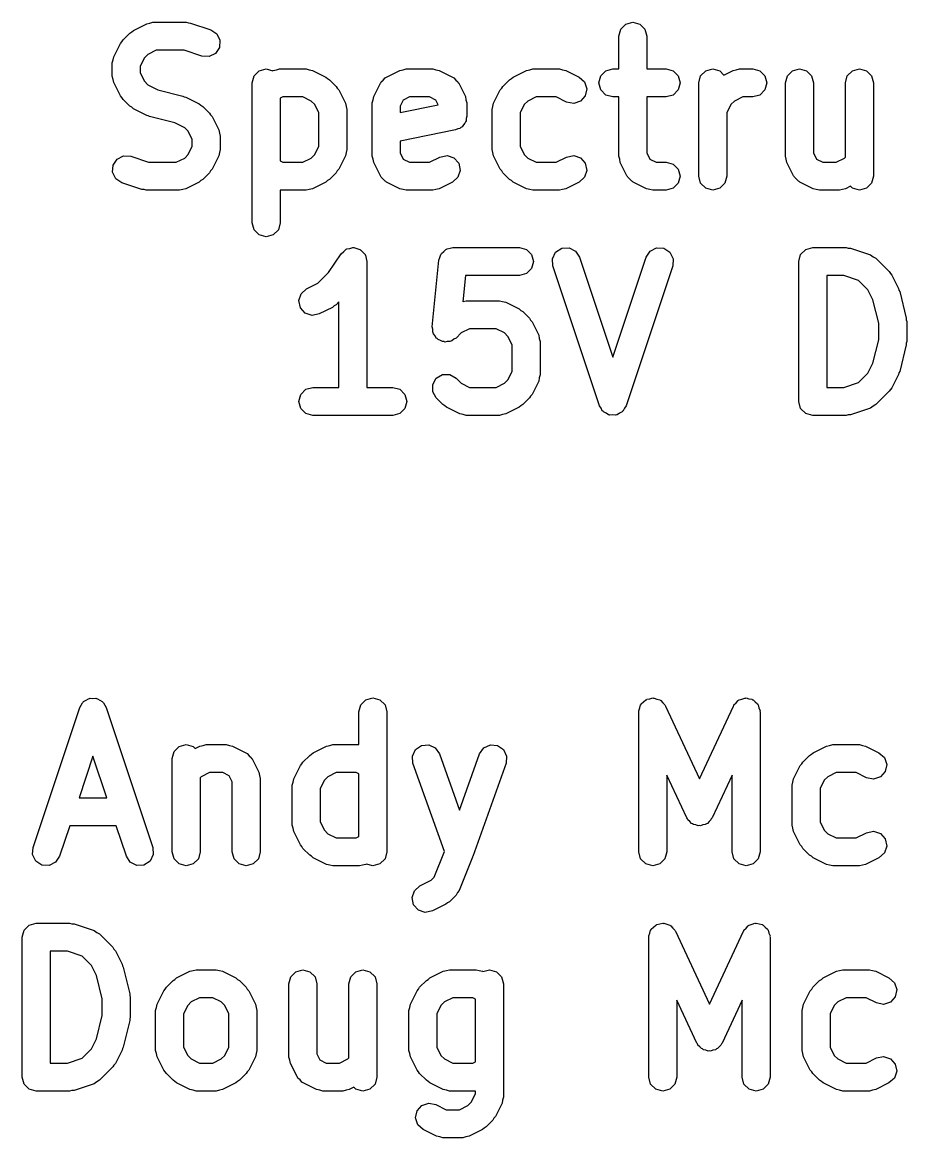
# Model space of a CAD drawing. Extents: x 77.7 to 161.9, y -134 to -51.5.
# Drawn here: x 132.78 to 142.25, y -69.4 to -57.44 of the extents above; entities that cross this region are included whole.
import ezdxf

# ---------------------------------------------------------------- set-up
doc = ezdxf.new("R2010")
doc.units = 0
doc.layers.add('BLACK', color=7, linetype='CONTINUOUS')

msp = doc.modelspace()

# ---------------------------------------------------------------- linework, layer by layer
at = {"layer": 'BLACK', "linetype": 'CONTINUOUS'}
for p, q in [((133.967, -57.5318), (134.11, -57.4604)), ((134.11, -57.4604), (134.144, -57.4535)), ((134.144, -57.4535), (134.177, -57.4446)), ((134.177, -57.4446), (134.534, -57.4446)), ((134.534, -57.4446), (134.557, -57.4508)), ((134.557, -57.4508), (134.581, -57.4523)), ((134.581, -57.4523), (134.796, -57.5237)), ((134.796, -57.5237), (134.861, -57.5665)), ((139.17, -57.5946), (139.19, -57.5196)), ((139.19, -57.5196), (139.245, -57.4647)), ((139.245, -57.4647), (139.32, -57.4446)), ((139.32, -57.4446), (139.395, -57.4647)), ((139.395, -57.4647), (139.45, -57.5196)), ((139.45, -57.5196), (139.47, -57.5946)), ((133.844, -57.6523), (133.857, -57.6314)), ((133.857, -57.6314), (133.928, -57.5599)), ((133.928, -57.5599), (133.949, -57.5479)), ((133.949, -57.5479), (133.967, -57.5318)), ((134.861, -57.5665), (134.895, -57.6359)), ((134.895, -57.6359), (134.891, -57.7134)), ((139.17, -57.9446), (139.17, -57.5946)), ((139.47, -57.5946), (139.47, -57.9446)), ((133.757, -57.8132), (133.828, -57.6703)), ((133.828, -57.6703), (133.844, -57.6523)), ((134.212, -57.7446), (134.123, -57.7893)), ((134.51, -57.7446), (134.212, -57.7446)), ((134.701, -57.8083), (134.51, -57.7446)), ((134.891, -57.7134), (134.848, -57.7782)), ((133.741, -57.8803), (133.75, -57.847)), ((133.741, -58.0231), (133.741, -57.8803)), ((133.75, -57.847), (133.757, -57.8132)), ((134.086, -57.8263), (134.041, -57.9157)), ((134.123, -57.7893), (134.086, -57.8263)), ((134.778, -57.813), (134.701, -57.8083)), ((134.848, -57.7782), (134.778, -57.813)), ((134.041, -57.9157), (134.041, -57.9877)), ((134.041, -57.9877), (134.086, -58.0771)), ((135.261, -58.0196), (135.316, -57.9647)), ((135.316, -57.9647), (135.391, -57.9446)), ((135.391, -57.9446), (135.461, -57.9633)), ((135.461, -57.9633), (135.467, -57.9604)), ((135.467, -57.9604), (135.501, -57.9535)), ((135.501, -57.9535), (135.534, -57.9446)), ((135.534, -57.9446), (135.82, -57.9446)), ((135.82, -57.9446), (135.853, -57.9535)), ((135.853, -57.9535), (135.887, -57.9604)), ((135.887, -57.9604), (136.03, -58.0318)), ((136.681, -58.0318), (136.824, -57.9604)), ((136.824, -57.9604), (136.858, -57.9535)), ((136.858, -57.9535), (136.891, -57.9446)), ((136.891, -57.9446), (137.177, -57.9446)), ((137.177, -57.9446), (137.21, -57.9535)), ((137.21, -57.9535), (137.244, -57.9604)), ((137.244, -57.9604), (137.387, -58.0318)), ((138.038, -58.0318), (138.181, -57.9604)), ((138.181, -57.9604), (138.215, -57.9535)), ((138.215, -57.9535), (138.248, -57.9446)), ((138.248, -57.9446), (138.534, -57.9446)), ((138.534, -57.9446), (138.567, -57.9535)), ((138.567, -57.9535), (138.601, -57.9604)), ((138.601, -57.9604), (138.744, -58.0318)), ((138.976, -58.0196), (139.03, -57.9647)), ((139.03, -57.9647), (139.105, -57.9446)), ((139.105, -57.9446), (139.17, -57.9446)), ((139.47, -57.9446), (139.677, -57.9446)), ((139.677, -57.9446), (139.752, -57.9647)), ((139.752, -57.9647), (139.807, -58.0196)), ((140.047, -58.0196), (140.102, -57.9647)), ((140.102, -57.9647), (140.177, -57.9446)), ((140.177, -57.9446), (140.252, -57.9647)), ((140.252, -57.9647), (140.297, -58.0097)), ((140.297, -58.0097), (140.395, -57.9604)), ((140.395, -57.9604), (140.429, -57.9535)), ((140.429, -57.9535), (140.463, -57.9446)), ((140.463, -57.9446), (140.605, -57.9446)), ((140.605, -57.9446), (140.68, -57.9647)), ((140.68, -57.9647), (140.735, -58.0196)), ((140.976, -58.0196), (141.03, -57.9647)), ((141.03, -57.9647), (141.105, -57.9446)), ((141.105, -57.9446), (141.18, -57.9647)), ((141.18, -57.9647), (141.235, -58.0196)), ((141.618, -58.0196), (141.673, -57.9647)), ((141.673, -57.9647), (141.748, -57.9446)), ((141.748, -57.9446), (141.823, -57.9647)), ((141.823, -57.9647), (141.878, -58.0196)), ((133.75, -58.0564), (133.741, -58.0231)), ((133.757, -58.0902), (133.75, -58.0564)), ((133.828, -58.2331), (133.757, -58.0902)), ((134.086, -58.0771), (134.123, -58.1141)), ((134.123, -58.1141), (134.229, -58.1673)), ((135.241, -58.0946), (135.261, -58.0196)), ((135.241, -59.5946), (135.241, -58.0946)), ((136.03, -58.0318), (136.048, -58.0479)), ((136.048, -58.0479), (136.069, -58.0599)), ((136.069, -58.0599), (136.14, -58.1314)), ((136.543, -58.2418), (136.614, -58.0989)), ((136.614, -58.0989), (136.62, -58.0921)), ((136.62, -58.0921), (136.623, -58.0834)), ((136.623, -58.0834), (136.646, -58.0634)), ((136.646, -58.0634), (136.666, -58.0408)), ((136.666, -58.0408), (136.674, -58.0379)), ((136.674, -58.0379), (136.681, -58.0318)), ((137.387, -58.0318), (137.394, -58.0379)), ((137.394, -58.0379), (137.402, -58.0408)), ((137.402, -58.0408), (137.422, -58.0634)), ((137.422, -58.0634), (137.445, -58.0834)), ((137.445, -58.0834), (137.448, -58.0921)), ((137.448, -58.0921), (137.454, -58.0989)), ((137.454, -58.0989), (137.525, -58.2418)), ((137.928, -58.1314), (137.999, -58.0599)), ((137.999, -58.0599), (138.02, -58.0479)), ((138.02, -58.0479), (138.038, -58.0318)), ((138.744, -58.0318), (138.802, -58.0834)), ((138.802, -58.0834), (138.827, -58.157)), ((138.955, -58.0946), (138.976, -58.0196)), ((138.976, -58.1696), (138.955, -58.0946)), ((139.807, -58.0196), (139.827, -58.0946)), ((139.827, -58.0946), (139.807, -58.1696)), ((140.027, -58.0946), (140.047, -58.0196)), ((140.027, -59.0946), (140.027, -58.0946)), ((140.735, -58.0196), (140.755, -58.0946)), ((140.755, -58.0946), (140.735, -58.1696)), ((140.955, -58.0946), (140.976, -58.0196)), ((140.955, -58.8803), (140.955, -58.0946)), ((141.235, -58.0196), (141.255, -58.0946)), ((141.255, -58.0946), (141.255, -58.8449)), ((141.598, -58.0946), (141.618, -58.0196)), ((141.598, -58.8896), (141.598, -58.0946)), ((141.878, -58.0196), (141.898, -58.0946)), ((141.898, -58.0946), (141.898, -59.0946)), ((133.844, -58.2512), (133.828, -58.2331)), ((134.229, -58.1673), (134.499, -58.2348)), ((134.499, -58.2348), (134.513, -58.2428)), ((134.513, -58.2428), (134.53, -58.2461)), ((135.569, -58.2446), (135.541, -58.2587)), ((135.784, -58.2446), (135.569, -58.2446)), ((135.874, -58.2893), (135.784, -58.2446)), ((136.14, -58.1314), (136.152, -58.1523)), ((136.152, -58.1523), (136.168, -58.1703)), ((136.168, -58.1703), (136.24, -58.3132)), ((136.536, -58.2756), (136.543, -58.2418)), ((136.927, -58.2446), (136.86, -58.2778)), ((137.141, -58.2446), (136.927, -58.2446)), ((137.208, -58.2778), (137.141, -58.2446)), ((137.525, -58.2418), (137.532, -58.2756)), ((137.828, -58.3132), (137.9, -58.1703)), ((137.9, -58.1703), (137.916, -58.1523)), ((137.916, -58.1523), (137.928, -58.1314)), ((138.284, -58.2446), (138.194, -58.2893)), ((138.499, -58.2446), (138.284, -58.2446)), ((138.61, -58.3002), (138.499, -58.2446)), ((138.811, -58.2331), (138.76, -58.2912)), ((138.827, -58.157), (138.811, -58.2331)), ((139.03, -58.2245), (138.976, -58.1696)), ((139.105, -58.2446), (139.03, -58.2245)), ((139.17, -58.2446), (139.105, -58.2446)), ((139.17, -58.8803), (139.17, -58.2446)), ((139.677, -58.2446), (139.47, -58.2446)), ((139.47, -58.2446), (139.47, -58.8449)), ((139.752, -58.2245), (139.677, -58.2446)), ((139.807, -58.1696), (139.752, -58.2245)), ((140.498, -58.2446), (140.409, -58.2893)), ((140.605, -58.2446), (140.498, -58.2446)), ((140.68, -58.2245), (140.605, -58.2446)), ((140.735, -58.1696), (140.68, -58.2245)), ((133.857, -58.2721), (133.844, -58.2512)), ((133.928, -58.3435), (133.857, -58.2721)), ((133.949, -58.3556), (133.928, -58.3435)), ((133.967, -58.3716), (133.949, -58.3556)), ((134.53, -58.2461), (134.673, -58.3175)), ((134.673, -58.3175), (134.691, -58.3336)), ((134.691, -58.3336), (134.711, -58.3456)), ((134.711, -58.3456), (134.783, -58.4171)), ((135.541, -58.2587), (135.541, -58.9304)), ((135.911, -58.3263), (135.874, -58.2893)), ((135.955, -58.4157), (135.911, -58.3263)), ((136.24, -58.3132), (136.247, -58.347)), ((136.247, -58.347), (136.255, -58.3803)), ((136.527, -58.3089), (136.536, -58.2756)), ((136.527, -58.8803), (136.527, -58.3089)), ((136.86, -58.2778), (136.827, -58.3443)), ((136.827, -58.4116), (137.234, -58.3302)), ((136.827, -58.3443), (136.827, -58.4116)), ((137.234, -58.3302), (137.208, -58.2778)), ((137.532, -58.2756), (137.541, -58.3089)), ((137.541, -58.3089), (137.541, -58.4517)), ((137.813, -58.3803), (137.821, -58.347)), ((137.821, -58.347), (137.828, -58.3132)), ((138.157, -58.3263), (138.113, -58.4157)), ((138.194, -58.2893), (138.157, -58.3263)), ((138.686, -58.3157), (138.61, -58.3002)), ((138.76, -58.2912), (138.686, -58.3157)), ((140.372, -58.3263), (140.327, -58.4157)), ((140.409, -58.2893), (140.372, -58.3263)), ((134.11, -58.443), (133.967, -58.3716)), ((134.126, -58.4463), (134.11, -58.443)), ((134.14, -58.4544), (134.126, -58.4463)), ((134.41, -58.5218), (134.14, -58.4544)), ((134.783, -58.4171), (134.795, -58.438)), ((134.795, -58.438), (134.811, -58.4561)), ((134.811, -58.4561), (134.882, -58.5989)), ((135.955, -58.7734), (135.955, -58.4157)), ((136.255, -58.3803), (136.255, -58.8089)), ((137.535, -58.4754), (137.533, -58.4998)), ((137.541, -58.4517), (137.535, -58.4754)), ((137.813, -58.8089), (137.813, -58.3803)), ((138.113, -58.4157), (138.113, -58.7734)), ((140.327, -58.4157), (140.327, -59.0946)), ((134.517, -58.575), (134.41, -58.5218)), ((134.554, -58.612), (134.517, -58.575)), ((134.882, -58.5989), (134.889, -58.6327)), ((137.421, -58.5988), (136.827, -58.7175)), ((137.443, -58.588), (137.421, -58.5988)), ((137.466, -58.5816), (137.443, -58.588)), ((137.477, -58.571), (137.466, -58.5816)), ((137.49, -58.5644), (137.477, -58.571)), ((137.504, -58.544), (137.49, -58.5644)), ((137.521, -58.5267), (137.504, -58.544)), ((137.525, -58.5122), (137.521, -58.5267)), ((137.533, -58.4998), (137.525, -58.5122)), ((134.598, -58.7014), (134.554, -58.612)), ((134.598, -58.7734), (134.598, -58.7014)), ((134.889, -58.6327), (134.898, -58.666)), ((134.898, -58.666), (134.898, -58.8089)), ((136.827, -58.7175), (136.827, -58.8449)), ((134.554, -58.8629), (134.598, -58.7734)), ((134.889, -58.8422), (134.882, -58.8759)), ((134.898, -58.8089), (134.889, -58.8422)), ((135.911, -58.8629), (135.955, -58.7734)), ((136.247, -58.8422), (136.24, -58.8759)), ((136.255, -58.8089), (136.247, -58.8422)), ((137.821, -58.8422), (137.813, -58.8089)), ((137.828, -58.8759), (137.821, -58.8422)), ((138.113, -58.7734), (138.157, -58.8629)), ((133.749, -58.9757), (133.792, -58.9109)), ((133.792, -58.9109), (133.861, -58.8762)), ((133.861, -58.8762), (133.939, -58.8808)), ((133.939, -58.8808), (134.13, -58.9446)), ((134.13, -58.9446), (134.427, -58.9446)), ((134.427, -58.9446), (134.517, -58.8999)), ((134.517, -58.8999), (134.554, -58.8629)), ((134.882, -58.8759), (134.811, -59.0188)), ((135.541, -58.9304), (135.569, -58.9446)), ((135.569, -58.9446), (135.784, -58.9446)), ((135.784, -58.9446), (135.874, -58.8999)), ((135.874, -58.8999), (135.911, -58.8629)), ((136.24, -58.8759), (136.168, -59.0188)), ((136.536, -58.9136), (136.527, -58.8803)), ((136.543, -58.9474), (136.536, -58.9136)), ((136.614, -59.0902), (136.543, -58.9474)), ((136.827, -58.8449), (136.86, -58.9113)), ((136.86, -58.9113), (136.927, -58.9446)), ((136.927, -58.9446), (137.141, -58.9446)), ((137.141, -58.9446), (137.253, -58.889)), ((137.253, -58.889), (137.329, -58.8734)), ((137.329, -58.8734), (137.402, -58.898)), ((137.402, -58.898), (137.454, -58.9561)), ((137.454, -58.9561), (137.469, -59.0321)), ((137.9, -59.0188), (137.828, -58.8759)), ((138.157, -58.8629), (138.194, -58.8999)), ((138.194, -58.8999), (138.284, -58.9446)), ((138.284, -58.9446), (138.499, -58.9446)), ((138.499, -58.9446), (138.61, -58.889)), ((138.61, -58.889), (138.686, -58.8734)), ((138.686, -58.8734), (138.76, -58.898)), ((138.76, -58.898), (138.811, -58.9561)), ((138.811, -58.9561), (138.827, -59.0321)), ((139.179, -58.9136), (139.17, -58.8803)), ((139.186, -58.9474), (139.179, -58.9136)), ((139.257, -59.0902), (139.186, -58.9474)), ((139.47, -58.8449), (139.503, -58.9113)), ((139.503, -58.9113), (139.569, -58.9446)), ((139.569, -58.9446), (139.677, -58.9446)), ((139.677, -58.9446), (139.752, -58.9647)), ((140.964, -58.9136), (140.955, -58.8803)), ((140.971, -58.9474), (140.964, -58.9136)), ((141.043, -59.0902), (140.971, -58.9474)), ((141.255, -58.8449), (141.289, -58.9113)), ((141.289, -58.9113), (141.355, -58.9446)), ((141.355, -58.9446), (141.499, -58.9446)), ((141.499, -58.9446), (141.588, -58.8999)), ((141.588, -58.8999), (141.598, -58.8896)), ((133.744, -59.0532), (133.749, -58.9757)), ((133.779, -59.1227), (133.744, -59.0532)), ((134.783, -59.0578), (134.711, -59.1292)), ((134.795, -59.0369), (134.783, -59.0578)), ((134.811, -59.0188), (134.795, -59.0369)), ((136.14, -59.0578), (136.069, -59.1292)), ((136.152, -59.0369), (136.14, -59.0578)), ((136.168, -59.0188), (136.152, -59.0369)), ((137.469, -59.0321), (137.445, -59.1058)), ((137.916, -59.0369), (137.9, -59.0188)), ((137.928, -59.0578), (137.916, -59.0369)), ((137.999, -59.1292), (137.928, -59.0578)), ((138.827, -59.0321), (138.802, -59.1058)), ((139.752, -58.9647), (139.807, -59.0196)), ((139.807, -59.0196), (139.827, -59.0946)), ((133.844, -59.1654), (133.779, -59.1227)), ((134.058, -59.2369), (133.844, -59.1654)), ((134.673, -59.1573), (134.53, -59.2287)), ((134.691, -59.1413), (134.673, -59.1573)), ((134.711, -59.1292), (134.691, -59.1413)), ((136.03, -59.1573), (135.887, -59.2287)), ((136.048, -59.1413), (136.03, -59.1573)), ((136.069, -59.1292), (136.048, -59.1413)), ((136.62, -59.0971), (136.614, -59.0902)), ((136.623, -59.1058), (136.62, -59.0971)), ((136.646, -59.1258), (136.623, -59.1058)), ((136.666, -59.1483), (136.646, -59.1258)), ((136.674, -59.1512), (136.666, -59.1483)), ((136.681, -59.1573), (136.674, -59.1512)), ((136.824, -59.2287), (136.681, -59.1573)), ((137.387, -59.1573), (137.244, -59.2287)), ((137.445, -59.1058), (137.387, -59.1573)), ((138.02, -59.1413), (137.999, -59.1292)), ((138.038, -59.1573), (138.02, -59.1413)), ((138.181, -59.2287), (138.038, -59.1573)), ((138.744, -59.1573), (138.601, -59.2287)), ((138.802, -59.1058), (138.744, -59.1573)), ((139.263, -59.0971), (139.257, -59.0902)), ((139.266, -59.1058), (139.263, -59.0971)), ((139.289, -59.1258), (139.266, -59.1058)), ((139.308, -59.1483), (139.289, -59.1258)), ((139.317, -59.1512), (139.308, -59.1483)), ((139.324, -59.1573), (139.317, -59.1512)), ((139.467, -59.2287), (139.324, -59.1573)), ((139.807, -59.1696), (139.752, -59.2245)), ((139.827, -59.0946), (139.807, -59.1696)), ((140.047, -59.1696), (140.027, -59.0946)), ((140.102, -59.2245), (140.047, -59.1696)), ((140.307, -59.1696), (140.252, -59.2245)), ((140.327, -59.0946), (140.307, -59.1696)), ((141.049, -59.0971), (141.043, -59.0902)), ((141.052, -59.1058), (141.049, -59.0971)), ((141.074, -59.1258), (141.052, -59.1058)), ((141.094, -59.1483), (141.074, -59.1258)), ((141.103, -59.1512), (141.094, -59.1483)), ((141.11, -59.1573), (141.103, -59.1512)), ((141.253, -59.2287), (141.11, -59.1573)), ((141.878, -59.1696), (141.823, -59.2245)), ((141.898, -59.0946), (141.878, -59.1696)), ((134.082, -59.2383), (134.058, -59.2369)), ((134.105, -59.2446), (134.082, -59.2383)), ((134.463, -59.2446), (134.105, -59.2446)), ((134.496, -59.2356), (134.463, -59.2446)), ((134.53, -59.2287), (134.496, -59.2356)), ((135.82, -59.2446), (135.541, -59.2446)), ((135.541, -59.2446), (135.541, -59.5946)), ((135.853, -59.2356), (135.82, -59.2446)), ((135.887, -59.2287), (135.853, -59.2356)), ((136.858, -59.2356), (136.824, -59.2287)), ((136.891, -59.2446), (136.858, -59.2356)), ((137.177, -59.2446), (136.891, -59.2446)), ((137.21, -59.2356), (137.177, -59.2446)), ((137.244, -59.2287), (137.21, -59.2356)), ((138.215, -59.2356), (138.181, -59.2287)), ((138.248, -59.2446), (138.215, -59.2356)), ((138.534, -59.2446), (138.248, -59.2446)), ((138.567, -59.2356), (138.534, -59.2446)), ((138.601, -59.2287), (138.567, -59.2356)), ((139.501, -59.2356), (139.467, -59.2287)), ((139.534, -59.2446), (139.501, -59.2356)), ((139.677, -59.2446), (139.534, -59.2446)), ((139.752, -59.2245), (139.677, -59.2446)), ((140.177, -59.2446), (140.102, -59.2245)), ((140.252, -59.2245), (140.177, -59.2446)), ((141.286, -59.2356), (141.253, -59.2287)), ((141.32, -59.2446), (141.286, -59.2356)), ((141.534, -59.2446), (141.32, -59.2446)), ((141.567, -59.2356), (141.534, -59.2446)), ((141.601, -59.2287), (141.567, -59.2356)), ((141.652, -59.2032), (141.601, -59.2287)), ((141.673, -59.2245), (141.652, -59.2032)), ((141.748, -59.2446), (141.673, -59.2245)), ((141.823, -59.2245), (141.748, -59.2446)), ((135.261, -59.6696), (135.241, -59.5946)), ((135.316, -59.7245), (135.261, -59.6696)), ((135.521, -59.6696), (135.466, -59.7245)), ((135.541, -59.5946), (135.521, -59.6696)), ((135.391, -59.7446), (135.316, -59.7245)), ((135.466, -59.7245), (135.391, -59.7446)), ((136.195, -59.9264), (136.221, -59.9038)), ((136.221, -59.9038), (136.245, -59.8797)), ((136.245, -59.8797), (136.25, -59.8784)), ((136.25, -59.8784), (136.253, -59.8751)), ((136.253, -59.8751), (136.287, -59.8684)), ((136.287, -59.8684), (136.32, -59.8596)), ((136.32, -59.8596), (136.325, -59.8609)), ((136.325, -59.8609), (136.329, -59.8599)), ((136.329, -59.8599), (136.362, -59.8708)), ((136.362, -59.8708), (136.395, -59.8797)), ((136.395, -59.8797), (136.398, -59.8832)), ((136.398, -59.8832), (136.403, -59.8848)), ((136.403, -59.8848), (136.425, -59.9104)), ((136.425, -59.9104), (136.45, -59.9346)), ((137.269, -59.922), (137.294, -59.902)), ((137.294, -59.902), (137.316, -59.8797)), ((137.316, -59.8797), (137.324, -59.8777)), ((137.324, -59.8777), (137.329, -59.8728)), ((137.329, -59.8728), (137.361, -59.8677)), ((137.361, -59.8677), (137.391, -59.8596)), ((137.391, -59.8596), (138.105, -59.8596)), ((138.105, -59.8596), (138.18, -59.8797)), ((138.18, -59.8797), (138.235, -59.9346)), ((138.458, -59.9795), (138.493, -59.91)), ((138.493, -59.91), (138.558, -59.8673)), ((138.558, -59.8673), (138.636, -59.8626)), ((138.636, -59.8626), (138.705, -59.8973)), ((138.705, -59.8973), (138.748, -59.9621)), ((139.463, -59.9621), (139.506, -59.8973)), ((139.506, -59.8973), (139.575, -59.8626)), ((139.575, -59.8626), (139.653, -59.8673)), ((139.653, -59.8673), (139.718, -59.91)), ((139.718, -59.91), (139.752, -59.9795)), ((141.118, -59.9346), (141.173, -59.8797)), ((141.173, -59.8797), (141.248, -59.8596)), ((141.248, -59.8596), (141.605, -59.8596)), ((141.605, -59.8596), (141.629, -59.8658)), ((141.629, -59.8658), (141.653, -59.8673)), ((141.653, -59.8673), (141.867, -59.9387)), ((136.06, -60.1283), (136.195, -59.9264)), ((136.45, -59.9346), (136.451, -59.9394)), ((136.451, -59.9394), (136.454, -59.9431)), ((136.454, -59.9431), (136.461, -59.9766)), ((136.461, -59.9766), (136.47, -60.0096)), ((136.47, -60.0096), (136.47, -61.3596)), ((137.17, -60.7089), (137.242, -59.9946)), ((137.242, -59.9946), (137.253, -59.9651)), ((137.253, -59.9651), (137.261, -59.9346)), ((137.261, -59.9346), (137.267, -59.9292)), ((137.267, -59.9292), (137.269, -59.922)), ((138.235, -59.9346), (138.255, -60.0096)), ((138.255, -60.0096), (138.235, -60.0846)), ((138.463, -60.057), (138.458, -59.9795)), ((138.748, -59.9621), (139.105, -61.0352)), ((139.105, -61.0352), (139.463, -59.9621)), ((139.752, -59.9795), (139.748, -60.057)), ((141.098, -60.0096), (141.118, -59.9346)), ((141.098, -61.5096), (141.098, -60.0096)), ((141.867, -59.9387), (141.896, -59.9577)), ((141.896, -59.9577), (141.926, -59.9749)), ((141.926, -59.9749), (142.069, -60.1178)), ((135.945, -60.2434), (136.06, -60.1283)), ((138.18, -60.1395), (138.105, -60.1596)), ((138.235, -60.0846), (138.18, -60.1395)), ((138.963, -61.557), (138.463, -60.057)), ((139.748, -60.057), (139.248, -61.557)), ((142.069, -60.1178), (142.081, -60.1387)), ((142.081, -60.1387), (142.097, -60.1568)), ((142.097, -60.1568), (142.168, -60.2996)), ((135.824, -60.304), (135.945, -60.2434)), ((137.527, -60.1596), (137.499, -60.4403)), ((138.105, -60.1596), (137.527, -60.1596)), ((141.398, -60.1596), (141.398, -61.3596)), ((141.581, -60.1596), (141.398, -60.1596)), ((141.739, -60.2121), (141.581, -60.1596)), ((141.839, -60.3127), (141.739, -60.2121)), ((135.741, -60.4292), (135.766, -60.3555)), ((135.766, -60.3555), (135.824, -60.304)), ((141.892, -60.4191), (141.839, -60.3127)), ((142.168, -60.2996), (142.171, -60.3159)), ((142.171, -60.3159), (142.18, -60.3303)), ((142.18, -60.3303), (142.251, -60.616)), ((135.757, -60.5052), (135.741, -60.4292)), ((135.808, -60.5633), (135.757, -60.5052)), ((136.101, -60.5009), (135.958, -60.5723)), ((136.119, -60.4849), (136.101, -60.5009)), ((136.14, -60.4728), (136.119, -60.4849)), ((136.17, -60.4431), (136.14, -60.4728)), ((136.17, -61.3596), (136.17, -60.4431)), ((137.499, -60.4403), (137.501, -60.4399)), ((137.501, -60.4399), (137.534, -60.431)), ((137.534, -60.431), (137.891, -60.431)), ((137.891, -60.431), (137.924, -60.4399)), ((137.924, -60.4399), (137.958, -60.4468)), ((137.958, -60.4468), (138.101, -60.5183)), ((141.955, -60.6709), (141.892, -60.4191)), ((135.882, -60.5879), (135.808, -60.5633)), ((135.958, -60.5723), (135.882, -60.5879)), ((138.101, -60.5183), (138.119, -60.5343)), ((138.119, -60.5343), (138.14, -60.5464)), ((138.14, -60.5464), (138.211, -60.6178)), ((138.211, -60.6178), (138.224, -60.6387)), ((142.251, -60.616), (142.251, -60.6345)), ((142.251, -60.6345), (142.255, -60.6524)), ((137.175, -60.7356), (137.17, -60.7089)), ((137.175, -60.7627), (137.175, -60.7356)), ((137.569, -60.731), (137.48, -60.7757)), ((137.856, -60.731), (137.569, -60.731)), ((137.945, -60.7757), (137.856, -60.731)), ((138.224, -60.6387), (138.24, -60.6568)), ((138.24, -60.6568), (138.311, -60.7996)), ((141.955, -60.8483), (141.955, -60.6709)), ((142.255, -60.6524), (142.255, -60.8667)), ((137.181, -60.7734), (137.175, -60.7627)), ((137.183, -60.7856), (137.181, -60.7734)), ((137.2, -60.8065), (137.183, -60.7856)), ((137.214, -60.8299), (137.2, -60.8065)), ((137.224, -60.8361), (137.214, -60.8299)), ((137.232, -60.8457), (137.224, -60.8361)), ((137.257, -60.8552), (137.232, -60.8457)), ((137.281, -60.8687), (137.257, -60.8552)), ((137.293, -60.8687), (137.281, -60.8687)), ((137.305, -60.8731), (137.293, -60.8687)), ((137.331, -60.8687), (137.305, -60.8731)), ((137.359, -60.8687), (137.331, -60.8687)), ((137.369, -60.8626), (137.359, -60.8687)), ((137.381, -60.8606), (137.369, -60.8626)), ((137.402, -60.8434), (137.381, -60.8606)), ((137.426, -60.8299), (137.402, -60.8434)), ((137.48, -60.7757), (137.426, -60.8299)), ((137.982, -60.8127), (137.945, -60.7757)), ((138.027, -60.9021), (137.982, -60.8127)), ((138.311, -60.7996), (138.318, -60.8334)), ((138.318, -60.8334), (138.327, -60.8667)), ((138.327, -60.8667), (138.327, -61.2239)), ((141.892, -61.1001), (141.955, -60.8483)), ((142.255, -60.8667), (142.251, -60.8846)), ((138.027, -61.1884), (138.027, -60.9021)), ((142.251, -60.9031), (142.18, -61.1888)), ((142.251, -60.8846), (142.251, -60.9031)), ((141.839, -61.2064), (141.892, -61.1001)), ((137.214, -61.2606), (137.281, -61.2218)), ((137.281, -61.2218), (137.359, -61.2218)), ((137.359, -61.2218), (137.426, -61.2606)), ((137.982, -61.2779), (138.027, -61.1884)), ((138.327, -61.2239), (138.318, -61.2572)), ((141.739, -61.307), (141.839, -61.2064)), ((142.168, -61.2195), (142.097, -61.3624)), ((142.171, -61.2033), (142.168, -61.2195)), ((142.18, -61.1888), (142.171, -61.2033)), ((137.175, -61.3279), (137.214, -61.2606)), ((137.175, -61.4055), (137.175, -61.3279)), ((137.426, -61.2606), (137.48, -61.3149)), ((137.48, -61.3149), (137.569, -61.3596)), ((137.856, -61.3596), (137.945, -61.3149)), ((137.945, -61.3149), (137.982, -61.2779)), ((138.311, -61.2909), (138.24, -61.4338)), ((138.318, -61.2572), (138.311, -61.2909)), ((141.581, -61.3596), (141.739, -61.307)), ((135.741, -61.5096), (135.761, -61.4346)), ((135.761, -61.4346), (135.816, -61.3797)), ((135.816, -61.3797), (135.891, -61.3596)), ((135.891, -61.3596), (136.17, -61.3596)), ((136.47, -61.3596), (136.748, -61.3596)), ((136.748, -61.3596), (136.823, -61.3797)), ((136.823, -61.3797), (136.878, -61.4346)), ((136.878, -61.4346), (136.898, -61.5096)), ((137.214, -61.4728), (137.175, -61.4055)), ((137.285, -61.5442), (137.214, -61.4728)), ((137.569, -61.3596), (137.856, -61.3596)), ((138.211, -61.4728), (138.14, -61.5442)), ((138.224, -61.4519), (138.211, -61.4728)), ((138.24, -61.4338), (138.224, -61.4519)), ((141.398, -61.3596), (141.581, -61.3596)), ((142.069, -61.4014), (141.926, -61.5442)), ((142.081, -61.3804), (142.069, -61.4014)), ((142.097, -61.3624), (142.081, -61.3804)), ((135.761, -61.5846), (135.741, -61.5096)), ((135.816, -61.6395), (135.761, -61.5846)), ((136.878, -61.5846), (136.823, -61.6395)), ((136.898, -61.5096), (136.878, -61.5846)), ((137.306, -61.5563), (137.285, -61.5442)), ((137.324, -61.5723), (137.306, -61.5563)), ((137.467, -61.6437), (137.324, -61.5723)), ((138.101, -61.5723), (137.958, -61.6437)), ((138.119, -61.5563), (138.101, -61.5723)), ((138.14, -61.5442), (138.119, -61.5563)), ((138.98, -61.5821), (138.963, -61.557)), ((138.993, -61.6091), (138.98, -61.5821)), ((139.231, -61.5821), (139.218, -61.6091)), ((139.248, -61.557), (139.231, -61.5821)), ((141.118, -61.5846), (141.098, -61.5096)), ((141.173, -61.6395), (141.118, -61.5846)), ((141.867, -61.5804), (141.653, -61.6519)), ((141.896, -61.5614), (141.867, -61.5804)), ((141.926, -61.5442), (141.896, -61.5614)), ((135.891, -61.6596), (135.816, -61.6395)), ((136.748, -61.6596), (135.891, -61.6596)), ((136.823, -61.6395), (136.748, -61.6596)), ((137.501, -61.6506), (137.467, -61.6437)), ((137.534, -61.6596), (137.501, -61.6506)), ((137.891, -61.6596), (137.534, -61.6596)), ((137.924, -61.6506), (137.891, -61.6596)), ((137.958, -61.6437), (137.924, -61.6506)), ((139.001, -61.6141), (138.993, -61.6091)), ((139.006, -61.6218), (139.001, -61.6141)), ((139.033, -61.6353), (139.006, -61.6218)), ((139.058, -61.6519), (139.033, -61.6353)), ((139.067, -61.6524), (139.058, -61.6519)), ((139.075, -61.6565), (139.067, -61.6524)), ((139.105, -61.6547), (139.075, -61.6565)), ((139.136, -61.6565), (139.105, -61.6547)), ((139.144, -61.6524), (139.136, -61.6565)), ((139.153, -61.6519), (139.144, -61.6524)), ((139.178, -61.6353), (139.153, -61.6519)), ((139.205, -61.6218), (139.178, -61.6353)), ((139.21, -61.6141), (139.205, -61.6218)), ((139.218, -61.6091), (139.21, -61.6141)), ((141.248, -61.6596), (141.173, -61.6395)), ((141.605, -61.6596), (141.248, -61.6596)), ((141.629, -61.6533), (141.605, -61.6596)), ((141.653, -61.6519), (141.629, -61.6533)), ((133.461, -64.7139), (133.487, -64.6973)), ((133.487, -64.6973), (133.496, -64.6967)), ((133.496, -64.6967), (133.504, -64.6926)), ((133.504, -64.6926), (133.534, -64.6944)), ((133.534, -64.6944), (133.564, -64.6926)), ((133.564, -64.6926), (133.572, -64.6967)), ((133.572, -64.6967), (133.581, -64.6973)), ((133.581, -64.6973), (133.607, -64.7139)), ((136.459, -64.7097), (136.534, -64.6896)), ((136.534, -64.6896), (136.609, -64.7097)), ((139.465, -64.7079), (139.471, -64.7036)), ((139.471, -64.7036), (139.503, -64.698)), ((139.503, -64.698), (139.534, -64.6896)), ((139.534, -64.6896), (139.54, -64.6913)), ((139.54, -64.6913), (139.547, -64.6901)), ((139.547, -64.6901), (139.578, -64.7013)), ((139.578, -64.7013), (139.609, -64.7097)), ((140.459, -64.7097), (140.49, -64.7013)), ((140.49, -64.7013), (140.521, -64.6901)), ((140.521, -64.6901), (140.528, -64.6913)), ((140.528, -64.6913), (140.534, -64.6896)), ((140.534, -64.6896), (140.565, -64.698)), ((140.565, -64.698), (140.597, -64.7036)), ((140.597, -64.7036), (140.603, -64.7079)), ((132.892, -66.2921), (133.392, -64.7921)), ((133.392, -64.7921), (133.408, -64.767)), ((133.408, -64.767), (133.422, -64.74)), ((133.422, -64.74), (133.429, -64.735)), ((133.429, -64.735), (133.434, -64.7273)), ((133.434, -64.7273), (133.461, -64.7139)), ((133.607, -64.7139), (133.634, -64.7273)), ((133.634, -64.7273), (133.639, -64.735)), ((133.639, -64.735), (133.646, -64.74)), ((133.646, -64.74), (133.66, -64.767)), ((133.66, -64.767), (133.676, -64.7921)), ((133.676, -64.7921), (134.176, -66.2921)), ((136.384, -64.8396), (136.404, -64.7646)), ((136.404, -64.7646), (136.459, -64.7097)), ((136.609, -64.7097), (136.664, -64.7646)), ((136.664, -64.7646), (136.684, -64.8396)), ((139.385, -64.8265), (139.396, -64.796)), ((139.396, -64.796), (139.404, -64.7646)), ((139.404, -64.7646), (139.409, -64.7598)), ((139.409, -64.7598), (139.411, -64.7536)), ((139.411, -64.7536), (139.436, -64.7327)), ((139.436, -64.7327), (139.459, -64.7097)), ((139.459, -64.7097), (139.465, -64.7079)), ((139.609, -64.7097), (139.614, -64.7144)), ((139.614, -64.7144), (139.62, -64.7167)), ((139.62, -64.7167), (139.641, -64.7416)), ((139.641, -64.7416), (139.664, -64.7646)), ((139.664, -64.7646), (139.666, -64.771)), ((139.666, -64.771), (139.67, -64.7761)), ((139.67, -64.7761), (140.034, -65.5563)), ((140.034, -65.5563), (140.398, -64.7761)), ((140.398, -64.7761), (140.402, -64.771)), ((140.402, -64.771), (140.404, -64.7646)), ((140.404, -64.7646), (140.427, -64.7416)), ((140.427, -64.7416), (140.448, -64.7167)), ((140.448, -64.7167), (140.454, -64.7144)), ((140.454, -64.7144), (140.459, -64.7097)), ((140.603, -64.7079), (140.609, -64.7097)), ((140.609, -64.7097), (140.632, -64.7327)), ((140.632, -64.7327), (140.657, -64.7536)), ((140.657, -64.7536), (140.659, -64.7598)), ((140.659, -64.7598), (140.664, -64.7646)), ((140.664, -64.7646), (140.672, -64.796)), ((140.672, -64.796), (140.683, -64.8265)), ((136.384, -65.1896), (136.384, -64.8396)), ((136.684, -64.8396), (136.684, -66.3396)), ((139.384, -64.8396), (139.386, -64.8331)), ((139.384, -66.3396), (139.384, -64.8396)), ((139.386, -64.8331), (139.385, -64.8265)), ((140.683, -64.8265), (140.682, -64.8331)), ((140.682, -64.8331), (140.684, -64.8396)), ((140.684, -64.8396), (140.684, -66.3396)), ((134.384, -65.3396), (134.404, -65.2646)), ((134.404, -65.2646), (134.459, -65.2097)), ((134.459, -65.2097), (134.534, -65.1896)), ((134.534, -65.1896), (134.609, -65.2097)), ((134.609, -65.2097), (134.63, -65.2309)), ((134.63, -65.2309), (134.681, -65.2054)), ((134.681, -65.2054), (134.715, -65.1985)), ((134.715, -65.1985), (134.748, -65.1896)), ((134.748, -65.1896), (134.963, -65.1896)), ((134.963, -65.1896), (134.996, -65.1985)), ((134.996, -65.1985), (135.03, -65.2054)), ((135.03, -65.2054), (135.173, -65.2768)), ((135.173, -65.2768), (135.179, -65.2829)), ((135.179, -65.2829), (135.188, -65.2858)), ((135.188, -65.2858), (135.208, -65.3084)), ((135.857, -65.3049), (135.877, -65.2929)), ((135.877, -65.2929), (135.895, -65.2768)), ((135.895, -65.2768), (136.038, -65.2054)), ((136.038, -65.2054), (136.072, -65.1985)), ((136.072, -65.1985), (136.105, -65.1896)), ((136.105, -65.1896), (136.384, -65.1896)), ((136.958, -65.3126), (136.991, -65.2425)), ((136.991, -65.2425), (137.055, -65.1983)), ((137.055, -65.1983), (137.132, -65.192)), ((137.132, -65.192), (137.203, -65.2252)), ((137.203, -65.2252), (137.247, -65.2891)), ((137.247, -65.2891), (137.463, -65.8936)), ((137.463, -65.8936), (137.678, -65.2891)), ((137.678, -65.2891), (137.723, -65.2252)), ((137.723, -65.2252), (137.793, -65.192)), ((137.793, -65.192), (137.87, -65.1983)), ((137.87, -65.1983), (137.934, -65.2425)), ((137.934, -65.2425), (137.967, -65.3126)), ((141.214, -65.3049), (141.235, -65.2929)), ((141.235, -65.2929), (141.253, -65.2768)), ((141.253, -65.2768), (141.395, -65.2054)), ((141.395, -65.2054), (141.429, -65.1985)), ((141.429, -65.1985), (141.463, -65.1896)), ((141.463, -65.1896), (141.748, -65.1896)), ((141.748, -65.1896), (141.782, -65.1985)), ((141.782, -65.1985), (141.815, -65.2054)), ((141.815, -65.2054), (141.958, -65.2768)), ((141.958, -65.2768), (142.016, -65.3284)), ((133.534, -65.3139), (133.385, -65.761)), ((133.683, -65.761), (133.534, -65.3139)), ((134.384, -66.3396), (134.384, -65.3396)), ((135.208, -65.3084), (135.231, -65.3284)), ((135.231, -65.3284), (135.234, -65.3371)), ((135.234, -65.3371), (135.24, -65.3439)), ((135.24, -65.3439), (135.311, -65.4868)), ((135.686, -65.5582), (135.757, -65.4153)), ((135.757, -65.4153), (135.773, -65.3973)), ((135.773, -65.3973), (135.785, -65.3764)), ((135.785, -65.3764), (135.857, -65.3049)), ((136.964, -65.39), (136.958, -65.3126)), ((137.302, -66.3366), (136.964, -65.39)), ((137.961, -65.39), (137.604, -66.39)), ((137.967, -65.3126), (137.961, -65.39)), ((141.043, -65.5582), (141.114, -65.4153)), ((141.114, -65.4153), (141.13, -65.3973)), ((141.13, -65.3973), (141.142, -65.3764)), ((141.142, -65.3764), (141.214, -65.3049)), ((142.016, -65.3284), (142.041, -65.402)), ((142.041, -65.402), (142.025, -65.4781)), ((134.694, -65.5343), (134.684, -65.5446)), ((134.784, -65.4896), (134.694, -65.5343)), ((134.927, -65.4896), (134.784, -65.4896)), ((134.994, -65.5228), (134.927, -65.4896)), ((135.027, -65.5893), (134.994, -65.5228)), ((135.311, -65.4868), (135.318, -65.5206)), ((135.318, -65.5206), (135.327, -65.5539)), ((136.051, -65.5343), (136.014, -65.5713)), ((136.141, -65.4896), (136.051, -65.5343)), ((136.356, -65.4896), (136.141, -65.4896)), ((136.384, -65.5037), (136.356, -65.4896)), ((136.384, -66.1754), (136.384, -65.5037)), ((139.898, -65.9744), (139.684, -65.5157)), ((139.684, -65.5157), (139.684, -66.3396)), ((140.384, -65.5157), (140.17, -65.9744)), ((140.384, -66.3396), (140.384, -65.5157)), ((141.409, -65.5343), (141.372, -65.5713)), ((141.498, -65.4896), (141.409, -65.5343)), ((141.713, -65.4896), (141.498, -65.4896)), ((141.824, -65.5452), (141.713, -65.4896)), ((141.974, -65.5362), (141.9, -65.5607)), ((142.025, -65.4781), (141.974, -65.5362)), ((134.684, -65.5446), (134.684, -66.3396)), ((135.027, -66.3396), (135.027, -65.5893)), ((135.327, -65.5539), (135.327, -66.3396)), ((135.67, -65.6253), (135.679, -65.592)), ((135.67, -66.0539), (135.67, -65.6253)), ((135.679, -65.592), (135.686, -65.5582)), ((136.014, -65.5713), (135.97, -65.6607)), ((141.027, -65.6253), (141.036, -65.592)), ((141.027, -66.0539), (141.027, -65.6253)), ((141.036, -65.592), (141.043, -65.5582)), ((141.372, -65.5713), (141.327, -65.6607)), ((141.9, -65.5607), (141.824, -65.5452)), ((133.385, -65.761), (133.683, -65.761)), ((135.97, -65.6607), (135.97, -66.0184)), ((141.327, -65.6607), (141.327, -66.0184)), ((135.97, -66.0184), (136.014, -66.1079)), ((139.907, -65.9846), (139.898, -65.9744)), ((139.911, -65.997), (139.907, -65.9846)), ((139.931, -66.0138), (139.911, -65.997)), ((139.948, -66.0339), (139.931, -66.0138)), ((140.137, -66.0138), (140.12, -66.0339)), ((140.157, -65.997), (140.137, -66.0138)), ((140.161, -65.9846), (140.157, -65.997)), ((140.17, -65.9744), (140.161, -65.9846)), ((141.327, -66.0184), (141.372, -66.1079)), ((133.285, -66.061), (133.176, -66.387)), ((133.783, -66.061), (133.285, -66.061)), ((133.892, -66.387), (133.783, -66.061)), ((135.679, -66.0872), (135.67, -66.0539)), ((135.686, -66.1209), (135.679, -66.0872)), ((135.757, -66.2638), (135.686, -66.1209)), ((136.014, -66.1079), (136.051, -66.1449)), ((139.96, -66.0384), (139.948, -66.0339)), ((139.971, -66.0469), (139.96, -66.0384)), ((139.996, -66.0515), (139.971, -66.0469)), ((140.021, -66.0604), (139.996, -66.0515)), ((140.034, -66.0581), (140.021, -66.0604)), ((140.047, -66.0604), (140.034, -66.0581)), ((140.072, -66.0515), (140.047, -66.0604)), ((140.097, -66.0469), (140.072, -66.0515)), ((140.108, -66.0384), (140.097, -66.0469)), ((140.12, -66.0339), (140.108, -66.0384)), ((141.036, -66.0872), (141.027, -66.0539)), ((141.043, -66.1209), (141.036, -66.0872)), ((141.114, -66.2638), (141.043, -66.1209)), ((141.372, -66.1079), (141.409, -66.1449)), ((141.713, -66.1896), (141.824, -66.134)), ((141.824, -66.134), (141.9, -66.1184)), ((141.9, -66.1184), (141.974, -66.143)), ((136.051, -66.1449), (136.141, -66.1896)), ((136.141, -66.1896), (136.356, -66.1896)), ((136.356, -66.1896), (136.384, -66.1754)), ((141.409, -66.1449), (141.498, -66.1896)), ((141.498, -66.1896), (141.713, -66.1896)), ((141.974, -66.143), (142.025, -66.2011)), ((142.025, -66.2011), (142.041, -66.2771)), ((132.887, -66.3696), (132.892, -66.2921)), ((132.922, -66.4391), (132.887, -66.3696)), ((134.181, -66.3696), (134.146, -66.4391)), ((134.176, -66.2921), (134.181, -66.3696)), ((134.404, -66.4146), (134.384, -66.3396)), ((134.684, -66.3396), (134.664, -66.4146)), ((135.047, -66.4146), (135.027, -66.3396)), ((135.327, -66.3396), (135.307, -66.4146)), ((135.773, -66.2819), (135.757, -66.2638)), ((135.785, -66.3028), (135.773, -66.2819)), ((135.857, -66.3742), (135.785, -66.3028)), ((135.877, -66.3863), (135.857, -66.3742)), ((136.684, -66.3396), (136.664, -66.4146)), ((137.192, -66.6124), (137.302, -66.3366)), ((139.404, -66.4146), (139.384, -66.3396)), ((139.684, -66.3396), (139.664, -66.4146)), ((140.404, -66.4146), (140.384, -66.3396)), ((140.684, -66.3396), (140.664, -66.4146)), ((141.13, -66.2819), (141.114, -66.2638)), ((141.142, -66.3028), (141.13, -66.2819)), ((141.214, -66.3742), (141.142, -66.3028)), ((141.235, -66.3863), (141.214, -66.3742)), ((142.016, -66.3508), (141.958, -66.4023)), ((142.041, -66.2771), (142.016, -66.3508)), ((132.987, -66.4819), (132.922, -66.4391)), ((133.064, -66.4865), (132.987, -66.4819)), ((133.134, -66.4518), (133.064, -66.4865)), ((133.176, -66.387), (133.134, -66.4518)), ((133.934, -66.4518), (133.892, -66.387)), ((134.004, -66.4865), (133.934, -66.4518)), ((134.081, -66.4819), (134.004, -66.4865)), ((134.146, -66.4391), (134.081, -66.4819)), ((134.459, -66.4695), (134.404, -66.4146)), ((134.534, -66.4896), (134.459, -66.4695)), ((134.609, -66.4695), (134.534, -66.4896)), ((134.664, -66.4146), (134.609, -66.4695)), ((135.102, -66.4695), (135.047, -66.4146)), ((135.177, -66.4896), (135.102, -66.4695)), ((135.252, -66.4695), (135.177, -66.4896)), ((135.307, -66.4146), (135.252, -66.4695)), ((135.895, -66.4023), (135.877, -66.3863)), ((136.038, -66.4737), (135.895, -66.4023)), ((136.072, -66.4806), (136.038, -66.4737)), ((136.105, -66.4896), (136.072, -66.4806)), ((136.391, -66.4896), (136.105, -66.4896)), ((136.424, -66.4806), (136.391, -66.4896)), ((136.458, -66.4737), (136.424, -66.4806)), ((136.464, -66.4708), (136.458, -66.4737)), ((136.534, -66.4896), (136.464, -66.4708)), ((136.609, -66.4695), (136.534, -66.4896)), ((136.664, -66.4146), (136.609, -66.4695)), ((137.602, -66.3953), (137.459, -66.7524)), ((137.604, -66.39), (137.602, -66.3924)), ((137.602, -66.3924), (137.602, -66.3953)), ((139.459, -66.4695), (139.404, -66.4146)), ((139.534, -66.4896), (139.459, -66.4695)), ((139.609, -66.4695), (139.534, -66.4896)), ((139.664, -66.4146), (139.609, -66.4695)), ((140.459, -66.4695), (140.404, -66.4146)), ((140.534, -66.4896), (140.459, -66.4695)), ((140.609, -66.4695), (140.534, -66.4896)), ((140.664, -66.4146), (140.609, -66.4695)), ((141.253, -66.4023), (141.235, -66.3863)), ((141.395, -66.4737), (141.253, -66.4023)), ((141.429, -66.4806), (141.395, -66.4737)), ((141.463, -66.4896), (141.429, -66.4806)), ((141.748, -66.4896), (141.463, -66.4896)), ((141.782, -66.4806), (141.748, -66.4896)), ((141.815, -66.4737), (141.782, -66.4806)), ((141.958, -66.4023), (141.815, -66.4737)), ((137.159, -66.6449), (137.192, -66.6124)), ((136.98, -66.7569), (137.038, -66.7054)), ((137.038, -66.7054), (137.159, -66.6449)), ((136.956, -66.8306), (136.98, -66.7569)), ((136.971, -66.9067), (136.956, -66.8306)), ((137.426, -66.8028), (137.354, -66.8742)), ((137.441, -66.7766), (137.426, -66.8028)), ((137.459, -66.7524), (137.441, -66.7766)), ((137.023, -66.9647), (136.971, -66.9067)), ((137.096, -66.9893), (137.023, -66.9647)), ((137.173, -66.9737), (137.096, -66.9893)), ((137.315, -66.9023), (137.173, -66.9737)), ((137.333, -66.8863), (137.315, -66.9023)), ((137.354, -66.8742), (137.333, -66.8863)), ((132.777, -67.2546), (132.797, -67.1796)), ((132.797, -67.1796), (132.852, -67.1247)), ((132.852, -67.1247), (132.927, -67.1046)), ((132.927, -67.1046), (133.284, -67.1046)), ((133.284, -67.1046), (133.307, -67.1108)), ((133.307, -67.1108), (133.331, -67.1123)), ((133.331, -67.1123), (133.546, -67.1837)), ((133.546, -67.1837), (133.574, -67.2027)), ((133.574, -67.2027), (133.604, -67.2199)), ((139.492, -67.2415), (139.503, -67.211)), ((139.503, -67.211), (139.511, -67.1796)), ((139.511, -67.1796), (139.516, -67.1748)), ((139.516, -67.1748), (139.518, -67.1686)), ((139.518, -67.1686), (139.543, -67.1477)), ((139.543, -67.1477), (139.566, -67.1247)), ((139.566, -67.1247), (139.573, -67.1229)), ((139.573, -67.1229), (139.578, -67.1186)), ((139.578, -67.1186), (139.61, -67.113)), ((139.61, -67.113), (139.641, -67.1046)), ((139.641, -67.1046), (139.648, -67.1063)), ((139.648, -67.1063), (139.654, -67.1051)), ((139.654, -67.1051), (139.685, -67.1162)), ((139.685, -67.1162), (139.716, -67.1247)), ((139.716, -67.1247), (139.721, -67.1294)), ((139.721, -67.1294), (139.727, -67.1317)), ((139.727, -67.1317), (139.748, -67.1566)), ((139.748, -67.1566), (139.771, -67.1796)), ((139.771, -67.1796), (139.773, -67.186)), ((139.773, -67.186), (139.777, -67.1911)), ((139.777, -67.1911), (140.141, -67.9713)), ((140.141, -67.9713), (140.505, -67.1911)), ((140.505, -67.1911), (140.51, -67.186)), ((140.51, -67.186), (140.511, -67.1796)), ((140.511, -67.1796), (140.534, -67.1566)), ((140.534, -67.1566), (140.555, -67.1317)), ((140.555, -67.1317), (140.561, -67.1294)), ((140.561, -67.1294), (140.566, -67.1247)), ((140.566, -67.1247), (140.598, -67.1163)), ((140.598, -67.1163), (140.628, -67.1051)), ((140.628, -67.1051), (140.635, -67.1063)), ((140.635, -67.1063), (140.641, -67.1046)), ((140.641, -67.1046), (140.673, -67.113)), ((140.673, -67.113), (140.705, -67.1186)), ((140.705, -67.1186), (140.71, -67.1229)), ((140.71, -67.1229), (140.716, -67.1247)), ((140.716, -67.1247), (140.739, -67.1477)), ((140.739, -67.1477), (140.764, -67.1686)), ((140.764, -67.1686), (140.766, -67.1748)), ((140.766, -67.1748), (140.771, -67.1796)), ((140.771, -67.1796), (140.779, -67.211)), ((140.779, -67.211), (140.791, -67.2415)), ((132.777, -68.7546), (132.777, -67.2546)), ((133.604, -67.2199), (133.747, -67.3628)), ((139.491, -67.2546), (139.493, -67.2481)), ((139.491, -68.7546), (139.491, -67.2546)), ((139.493, -67.2481), (139.492, -67.2415)), ((140.791, -67.2415), (140.789, -67.2481)), ((140.789, -67.2481), (140.791, -67.2546)), ((140.791, -67.2546), (140.791, -68.7546)), ((133.077, -67.4046), (133.077, -68.6046)), ((133.26, -67.4046), (133.077, -67.4046)), ((133.417, -67.4571), (133.26, -67.4046)), ((133.747, -67.3628), (133.759, -67.3837)), ((133.759, -67.3837), (133.775, -67.4018)), ((133.775, -67.4018), (133.847, -67.5446)), ((133.518, -67.5577), (133.417, -67.4571)), ((133.571, -67.6641), (133.518, -67.5577)), ((133.847, -67.5446), (133.85, -67.5609)), ((133.85, -67.5609), (133.858, -67.5753)), ((133.634, -67.9159), (133.571, -67.6641)), ((133.858, -67.5753), (133.93, -67.861)), ((134.413, -67.7079), (134.431, -67.6918)), ((134.431, -67.6918), (134.574, -67.6204)), ((134.574, -67.6204), (134.608, -67.6135)), ((134.608, -67.6135), (134.641, -67.6046)), ((134.641, -67.6046), (134.855, -67.6046)), ((134.855, -67.6046), (134.889, -67.6135)), ((134.889, -67.6135), (134.923, -67.6204)), ((134.923, -67.6204), (135.065, -67.6918)), ((135.065, -67.6918), (135.083, -67.7079)), ((135.634, -67.7546), (135.654, -67.6796)), ((135.654, -67.6796), (135.709, -67.6247)), ((135.709, -67.6247), (135.784, -67.6046)), ((135.784, -67.6046), (135.859, -67.6247)), ((135.859, -67.6247), (135.914, -67.6796)), ((135.914, -67.6796), (135.934, -67.7546)), ((136.277, -67.7546), (136.297, -67.6796)), ((136.297, -67.6796), (136.352, -67.6247)), ((136.352, -67.6247), (136.427, -67.6046)), ((136.427, -67.6046), (136.502, -67.6247)), ((136.502, -67.6247), (136.557, -67.6796)), ((136.557, -67.6796), (136.577, -67.7546)), ((137.127, -67.7079), (137.145, -67.6918)), ((137.145, -67.6918), (137.288, -67.6204)), ((137.288, -67.6204), (137.322, -67.6135)), ((137.322, -67.6135), (137.355, -67.6046)), ((137.355, -67.6046), (137.641, -67.6046)), ((137.641, -67.6046), (137.674, -67.6135)), ((137.674, -67.6135), (137.708, -67.6204)), ((137.708, -67.6204), (137.714, -67.6233)), ((137.714, -67.6233), (137.784, -67.6046)), ((137.784, -67.6046), (137.859, -67.6247)), ((137.859, -67.6247), (137.914, -67.6796)), ((137.914, -67.6796), (137.934, -67.7546)), ((141.342, -67.7079), (141.36, -67.6918)), ((141.36, -67.6918), (141.503, -67.6204)), ((141.503, -67.6204), (141.536, -67.6135)), ((141.536, -67.6135), (141.57, -67.6046)), ((141.57, -67.6046), (141.855, -67.6046)), ((141.855, -67.6046), (141.889, -67.6135)), ((141.889, -67.6135), (141.923, -67.6204)), ((141.923, -67.6204), (142.065, -67.6918)), ((142.065, -67.6918), (142.123, -67.7434)), ((134.293, -67.8303), (134.309, -67.8123)), ((134.309, -67.8123), (134.321, -67.7914)), ((134.321, -67.7914), (134.392, -67.7199)), ((134.392, -67.7199), (134.413, -67.7079)), ((135.083, -67.7079), (135.104, -67.7199)), ((135.104, -67.7199), (135.176, -67.7914)), ((135.176, -67.7914), (135.188, -67.8123)), ((135.188, -67.8123), (135.204, -67.8303)), ((135.634, -68.5403), (135.634, -67.7546)), ((135.934, -67.7546), (135.934, -68.5049)), ((136.277, -68.5496), (136.277, -67.7546)), ((136.577, -67.7546), (136.577, -68.7546)), ((137.007, -67.8303), (137.023, -67.8123)), ((137.023, -67.8123), (137.035, -67.7914)), ((137.035, -67.7914), (137.107, -67.7199)), ((137.107, -67.7199), (137.127, -67.7079)), ((137.934, -67.7546), (137.934, -68.9689)), ((141.221, -67.8303), (141.237, -67.8123)), ((141.237, -67.8123), (141.249, -67.7914)), ((141.249, -67.7914), (141.321, -67.7199)), ((141.321, -67.7199), (141.342, -67.7079)), ((142.123, -67.7434), (142.148, -67.817)), ((133.634, -68.0932), (133.634, -67.9159)), ((133.93, -67.861), (133.929, -67.8796)), ((133.929, -67.8796), (133.934, -67.8974)), ((133.934, -67.8974), (133.934, -68.1117)), ((134.221, -67.9732), (134.293, -67.8303)), ((134.677, -67.9046), (134.587, -67.9493)), ((134.82, -67.9046), (134.677, -67.9046)), ((134.909, -67.9493), (134.82, -67.9046)), ((135.204, -67.8303), (135.275, -67.9732)), ((136.936, -67.9732), (137.007, -67.8303)), ((137.391, -67.9046), (137.301, -67.9493)), ((137.606, -67.9046), (137.391, -67.9046)), ((137.634, -67.9187), (137.606, -67.9046)), ((137.634, -68.5904), (137.634, -67.9187)), ((140.005, -68.3894), (139.791, -67.9307)), ((139.791, -67.9307), (139.791, -68.7546)), ((140.491, -67.9307), (140.277, -68.3894)), ((140.491, -68.7546), (140.491, -67.9307)), ((141.15, -67.9732), (141.221, -67.8303)), ((141.605, -67.9046), (141.516, -67.9493)), ((141.82, -67.9046), (141.605, -67.9046)), ((141.931, -67.9602), (141.82, -67.9046)), ((142.132, -67.8931), (142.081, -67.9512)), ((142.148, -67.817), (142.132, -67.8931)), ((134.205, -68.0403), (134.214, -68.007)), ((134.205, -68.4689), (134.205, -68.0403)), ((134.214, -68.007), (134.221, -67.9732)), ((134.55, -67.9863), (134.505, -68.0757)), ((134.587, -67.9493), (134.55, -67.9863)), ((134.946, -67.9863), (134.909, -67.9493)), ((134.991, -68.0757), (134.946, -67.9863)), ((135.275, -67.9732), (135.282, -68.007)), ((135.282, -68.007), (135.291, -68.0403)), ((135.291, -68.0403), (135.291, -68.4689)), ((136.92, -68.0403), (136.929, -68.007)), ((136.92, -68.4689), (136.92, -68.0403)), ((136.929, -68.007), (136.936, -67.9732)), ((137.264, -67.9863), (137.22, -68.0757)), ((137.301, -67.9493), (137.264, -67.9863)), ((141.134, -68.0403), (141.143, -68.007)), ((141.134, -68.4689), (141.134, -68.0403)), ((141.143, -68.007), (141.15, -67.9732)), ((141.479, -67.9863), (141.434, -68.0757)), ((141.516, -67.9493), (141.479, -67.9863)), ((142.007, -67.9757), (141.931, -67.9602)), ((142.081, -67.9512), (142.007, -67.9757)), ((133.571, -68.3451), (133.634, -68.0932)), ((133.93, -68.1481), (133.858, -68.4338)), ((133.934, -68.1117), (133.929, -68.1296)), ((133.929, -68.1296), (133.93, -68.1481)), ((134.505, -68.0757), (134.505, -68.4334)), ((134.991, -68.4334), (134.991, -68.0757)), ((137.22, -68.0757), (137.22, -68.4334)), ((141.434, -68.0757), (141.434, -68.4334)), ((133.518, -68.4514), (133.571, -68.3451)), ((140.014, -68.3996), (140.005, -68.3894)), ((140.018, -68.412), (140.014, -68.3996)), ((140.269, -68.3996), (140.264, -68.412)), ((140.277, -68.3894), (140.269, -68.3996)), ((133.417, -68.552), (133.518, -68.4514)), ((133.847, -68.4645), (133.775, -68.6074)), ((133.85, -68.4483), (133.847, -68.4645)), ((133.858, -68.4338), (133.85, -68.4483)), ((134.214, -68.5022), (134.205, -68.4689)), ((134.221, -68.5359), (134.214, -68.5022)), ((134.505, -68.4334), (134.55, -68.5229)), ((134.55, -68.5229), (134.587, -68.5599)), ((134.909, -68.5599), (134.946, -68.5229)), ((134.946, -68.5229), (134.991, -68.4334)), ((135.282, -68.5022), (135.275, -68.5359)), ((135.291, -68.4689), (135.282, -68.5022)), ((135.934, -68.5049), (135.967, -68.5713)), ((136.929, -68.5022), (136.92, -68.4689)), ((136.936, -68.5359), (136.929, -68.5022)), ((137.22, -68.4334), (137.264, -68.5229)), ((137.264, -68.5229), (137.301, -68.5599)), ((140.038, -68.4288), (140.018, -68.412)), ((140.055, -68.4489), (140.038, -68.4288)), ((140.068, -68.4534), (140.055, -68.4489)), ((140.078, -68.4619), (140.068, -68.4534)), ((140.103, -68.4665), (140.078, -68.4619)), ((140.128, -68.4754), (140.103, -68.4665)), ((140.141, -68.4731), (140.128, -68.4754)), ((140.154, -68.4754), (140.141, -68.4731)), ((140.179, -68.4665), (140.154, -68.4754)), ((140.205, -68.4619), (140.179, -68.4665)), ((140.215, -68.4534), (140.205, -68.4619)), ((140.227, -68.4489), (140.215, -68.4534)), ((140.244, -68.4288), (140.227, -68.4489)), ((140.264, -68.412), (140.244, -68.4288)), ((141.143, -68.5022), (141.134, -68.4689)), ((141.15, -68.5359), (141.143, -68.5022)), ((141.434, -68.4334), (141.479, -68.5229)), ((141.479, -68.5229), (141.516, -68.5599)), ((133.077, -68.6046), (133.26, -68.6046)), ((133.26, -68.6046), (133.417, -68.552)), ((133.747, -68.6464), (133.604, -68.7892)), ((133.759, -68.6254), (133.747, -68.6464)), ((133.775, -68.6074), (133.759, -68.6254)), ((134.293, -68.6788), (134.221, -68.5359)), ((134.587, -68.5599), (134.677, -68.6046)), ((134.677, -68.6046), (134.82, -68.6046)), ((134.82, -68.6046), (134.909, -68.5599)), ((135.275, -68.5359), (135.204, -68.6788)), ((135.643, -68.5736), (135.634, -68.5403)), ((135.65, -68.6074), (135.643, -68.5736)), ((135.721, -68.7502), (135.65, -68.6074)), ((135.967, -68.5713), (136.034, -68.6046)), ((136.034, -68.6046), (136.177, -68.6046)), ((136.177, -68.6046), (136.267, -68.5599)), ((136.267, -68.5599), (136.277, -68.5496)), ((137.007, -68.6788), (136.936, -68.5359)), ((137.301, -68.5599), (137.391, -68.6046)), ((137.391, -68.6046), (137.606, -68.6046)), ((137.606, -68.6046), (137.634, -68.5904)), ((141.221, -68.6788), (141.15, -68.5359)), ((141.516, -68.5599), (141.605, -68.6046)), ((141.605, -68.6046), (141.82, -68.6046)), ((141.82, -68.6046), (141.931, -68.549)), ((141.931, -68.549), (142.007, -68.5334)), ((142.007, -68.5334), (142.081, -68.558)), ((142.081, -68.558), (142.132, -68.6161)), ((142.132, -68.6161), (142.148, -68.6921)), ((132.797, -68.8296), (132.777, -68.7546)), ((134.309, -68.6969), (134.293, -68.6788)), ((134.321, -68.7178), (134.309, -68.6969)), ((134.392, -68.7892), (134.321, -68.7178)), ((135.176, -68.7178), (135.104, -68.7892)), ((135.188, -68.6969), (135.176, -68.7178)), ((135.204, -68.6788), (135.188, -68.6969)), ((135.727, -68.7571), (135.721, -68.7502)), ((135.73, -68.7658), (135.727, -68.7571)), ((135.753, -68.7858), (135.73, -68.7658)), ((136.577, -68.7546), (136.557, -68.8296)), ((137.023, -68.6969), (137.007, -68.6788)), ((137.035, -68.7178), (137.023, -68.6969)), ((137.107, -68.7892), (137.035, -68.7178)), ((139.511, -68.8296), (139.491, -68.7546)), ((139.791, -68.7546), (139.771, -68.8296)), ((140.511, -68.8296), (140.491, -68.7546)), ((140.791, -68.7546), (140.771, -68.8296)), ((141.237, -68.6969), (141.221, -68.6788)), ((141.249, -68.7178), (141.237, -68.6969)), ((141.321, -68.7892), (141.249, -68.7178)), ((142.123, -68.7658), (142.065, -68.8173)), ((142.148, -68.6921), (142.123, -68.7658)), ((132.852, -68.8845), (132.797, -68.8296)), ((132.927, -68.9046), (132.852, -68.8845)), ((133.546, -68.8254), (133.331, -68.8969)), ((133.574, -68.8065), (133.546, -68.8254)), ((133.604, -68.7892), (133.574, -68.8065)), ((134.413, -68.8013), (134.392, -68.7892)), ((134.431, -68.8173), (134.413, -68.8013)), ((134.574, -68.8887), (134.431, -68.8173)), ((134.608, -68.8956), (134.574, -68.8887)), ((134.923, -68.8887), (134.889, -68.8956)), ((135.065, -68.8173), (134.923, -68.8887)), ((135.083, -68.8013), (135.065, -68.8173)), ((135.104, -68.7892), (135.083, -68.8013)), ((135.773, -68.8083), (135.753, -68.7858)), ((135.781, -68.8112), (135.773, -68.8083)), ((135.788, -68.8173), (135.781, -68.8112)), ((135.931, -68.8887), (135.788, -68.8173)), ((135.965, -68.8956), (135.931, -68.8887)), ((136.28, -68.8887), (136.246, -68.8956)), ((136.331, -68.8632), (136.28, -68.8887)), ((136.352, -68.8845), (136.331, -68.8632)), ((136.427, -68.9046), (136.352, -68.8845)), ((136.502, -68.8845), (136.427, -68.9046)), ((136.557, -68.8296), (136.502, -68.8845)), ((137.127, -68.8013), (137.107, -68.7892)), ((137.145, -68.8173), (137.127, -68.8013)), ((137.288, -68.8887), (137.145, -68.8173)), ((137.322, -68.8956), (137.288, -68.8887)), ((139.566, -68.8845), (139.511, -68.8296)), ((139.641, -68.9046), (139.566, -68.8845)), ((139.716, -68.8845), (139.641, -68.9046)), ((139.771, -68.8296), (139.716, -68.8845)), ((140.566, -68.8845), (140.511, -68.8296)), ((140.641, -68.9046), (140.566, -68.8845)), ((140.716, -68.8845), (140.641, -68.9046)), ((140.771, -68.8296), (140.716, -68.8845)), ((141.342, -68.8013), (141.321, -68.7892)), ((141.36, -68.8173), (141.342, -68.8013)), ((141.503, -68.8887), (141.36, -68.8173)), ((141.536, -68.8956), (141.503, -68.8887)), ((141.923, -68.8887), (141.889, -68.8956)), ((142.065, -68.8173), (141.923, -68.8887)), ((133.284, -68.9046), (132.927, -68.9046)), ((133.307, -68.8983), (133.284, -68.9046)), ((133.331, -68.8969), (133.307, -68.8983)), ((134.641, -68.9046), (134.608, -68.8956)), ((134.855, -68.9046), (134.641, -68.9046)), ((134.889, -68.8956), (134.855, -68.9046)), ((135.998, -68.9046), (135.965, -68.8956)), ((136.213, -68.9046), (135.998, -68.9046)), ((136.246, -68.8956), (136.213, -68.9046)), ((137.355, -68.9046), (137.322, -68.8956)), ((137.634, -68.9046), (137.355, -68.9046)), ((137.589, -69.0229), (137.634, -68.9334)), ((137.634, -68.9334), (137.634, -68.9046)), ((137.925, -69.0022), (137.918, -69.0359)), ((137.934, -68.9689), (137.925, -69.0022)), ((141.57, -68.9046), (141.536, -68.8956)), ((141.855, -68.9046), (141.57, -68.9046)), ((141.889, -68.8956), (141.855, -68.9046)), ((136.991, -69.1921), (137.007, -69.1161)), ((137.007, -69.1161), (137.058, -69.058)), ((137.058, -69.058), (137.132, -69.0334)), ((137.132, -69.0334), (137.208, -69.049)), ((137.208, -69.049), (137.319, -69.1046)), ((137.319, -69.1046), (137.463, -69.1046)), ((137.463, -69.1046), (137.552, -69.0599)), ((137.552, -69.0599), (137.589, -69.0229)), ((137.918, -69.0359), (137.847, -69.1788)), ((137.016, -69.2658), (136.991, -69.1921)), ((137.819, -69.2178), (137.747, -69.2892)), ((137.831, -69.1969), (137.819, -69.2178)), ((137.847, -69.1788), (137.831, -69.1969)), ((137.074, -69.3173), (137.016, -69.2658)), ((137.217, -69.3887), (137.074, -69.3173)), ((137.708, -69.3173), (137.565, -69.3887)), ((137.726, -69.3013), (137.708, -69.3173)), ((137.747, -69.2892), (137.726, -69.3013)), ((137.251, -69.3956), (137.217, -69.3887)), ((137.284, -69.4046), (137.251, -69.3956)), ((137.498, -69.4046), (137.284, -69.4046)), ((137.532, -69.3956), (137.498, -69.4046)), ((137.565, -69.3887), (137.532, -69.3956))]:
    msp.add_line(p, q, dxfattribs=at)

doc.saveas('drawing.dxf')
